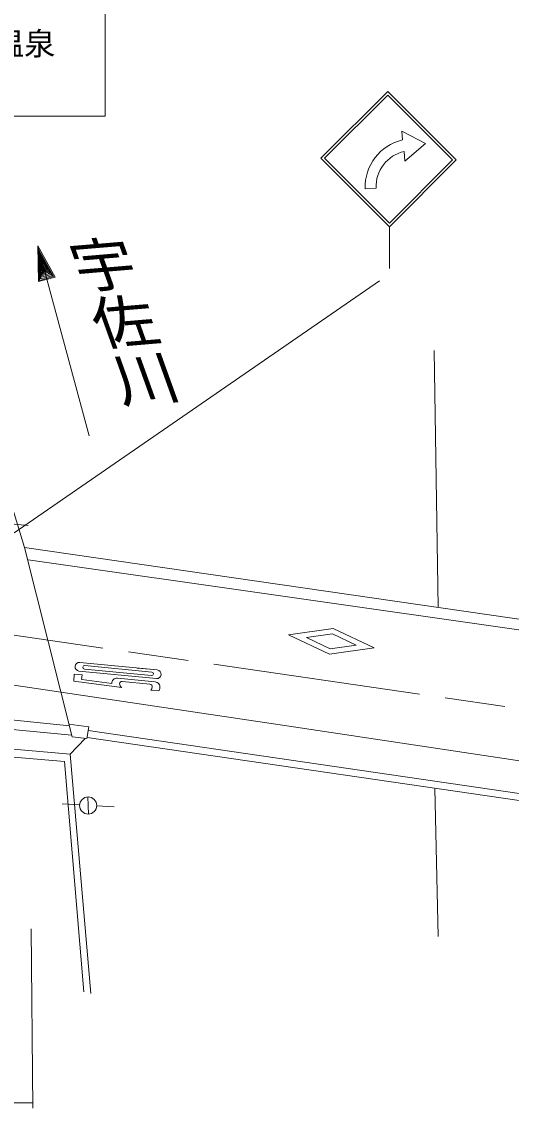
# Model space of a CAD drawing. Units: millimetres, scale not verified. Extents: x 40000 to 680000, y 20000 to 380000.
# Drawn here: x 517978 to 546287, y 252953 to 315733 of the extents above; entities that cross this region are included whole.
import ezdxf
from ezdxf.enums import TextEntityAlignment as Align

# ---------------------------------------------------------------- set-up
doc = ezdxf.new("R2010")
doc.units = ezdxf.units.MM
doc.header["$LTSCALE"] = 1000
doc.linetypes.add('CHAIN', pattern=[18.5, 12, -1.5, 3.5, -1.5])
doc.layers.add('S-BGD', color=7, linetype='Continuous', lineweight=13)
doc.styles.add('@ＭＳ ゴシック', font='')
doc.styles.add('ＭＳ ゴシック', font='')
doc.styles.get('@ＭＳ ゴシック').set_extended_font_data('@MS Gothic')
doc.styles.get('ＭＳ ゴシック').set_extended_font_data('MS Gothic')

msp = doc.modelspace()

# ---------------------------------------------------------------- linework, layer by layer
at = {"layer": 'S-BGD'}
for p, q in [((522803, 319742), (522803, 310275)), ((535282, 307842), (539152, 311711)), ((539152, 311499), (535494, 307842)), ((539152, 311711), (543104, 307759)), ((542892, 307759), (539152, 311499)), ((522803, 310275), (504403, 310275)), ((539999, 308905), (539965, 309403)), ((539965, 309403), (541330, 308703)), ((541330, 308703), (540132, 307676)), ((539235, 303889), (535282, 307842)), ((535494, 307842), (539235, 304101)), ((543104, 307759), (539235, 303889)), ((539235, 304101), (542892, 307759)), ((540132, 307676), (540098, 308240)), ((537840, 306081), (538471, 306115)), ((539235, 303889), (539235, 301475)), ((518903, 302778), (518943, 300717)), ((519908, 300979), (518903, 302778)), ((521873, 291806), (518903, 302778)), ((518957, 302581), (519823, 301007)), ((519002, 300785), (518958, 302576)), ((519010, 302383), (519731, 301060)), ((519055, 300877), (519010, 302383)), ((519063, 302190), (519639, 301113)), ((519108, 300969), (519063, 302190)), ((519116, 301992), (519547, 301166)), ((519161, 301061), (519116, 301992)), ((519168, 301799), (519455, 301218)), ((519214, 301153), (519168, 301799)), ((519315, 301258), (519222, 301601)), ((519222, 301601), (519363, 301271)), ((519266, 301245), (519222, 301601)), ((517548, 286205), (538657, 300769)), ((518943, 300717), (519908, 300979)), ((519823, 301007), (519002, 300785)), ((519731, 301060), (519055, 300877)), ((519639, 301113), (519108, 300969)), ((519547, 301166), (519161, 301061)), ((519455, 301218), (519214, 301153)), ((519363, 301271), (519266, 301245)), ((518145, 285355), (514707, 296556)), ((542049, 281893), (541830, 296734)), ((517346, 286723), (518342, 286625)), ((518145, 285355), (566610, 278335)), ((518145, 285355), (520893, 274418)), ((566543, 277781), (518347, 284634)), ((533405, 280301), (535988, 280675)), ((535988, 280675), (538351, 279566)), ((535768, 279192), (533405, 280301)), ((535942, 280366), (534438, 280147)), ((534438, 280147), (535814, 279501)), ((535942, 280366), (537318, 279720)), ((538351, 279566), (535768, 279192)), ((537318, 279720), (535814, 279501)), ((525768, 277779), (521288, 278213)), ((521337, 278711), (525816, 278277)), ((525483, 277958), (521602, 278333)), ((525503, 278157), (521621, 278532)), ((524663, 278389), (525617, 278296)), ((513357, 278002), (520245, 276998)), ((520982, 277640), (521020, 278038)), ((523769, 277270), (520982, 277640)), ((521020, 278038), (521468, 277995)), ((521443, 277730), (521468, 277995)), ((523179, 277499), (521446, 277729)), ((525699, 277585), (523509, 277797)), ((525385, 277465), (523793, 277619)), ((520245, 276998), (532920, 275109)), ((525889, 277064), (525441, 277108)), ((520773, 273404), (496039, 275668)), ((520732, 275058), (513622, 275760)), ((496007, 275150), (520447, 272984)), ((513479, 275215), (520868, 274519)), ((520709, 275152), (521859, 274995)), ((521859, 274995), (521744, 274312)), ((532920, 275109), (567897, 269840)), ((520893, 274418), (521744, 274312)), ((567588, 267694), (521764, 274379)), ((521822, 274775), (567646, 268090)), ((521652, 274323), (520773, 273404)), ((521967, 259581), (520773, 273404)), ((520447, 272984), (521579, 259678)), ((542050, 262882), (541861, 271447)), ((521803, 270943), (521837, 269949)), ((521321, 270480), (520323, 270550)), ((522319, 270418), (523317, 270363)), ((518519, 263322), (518623, 252953)), ((490618, 253261), (518620, 253264))]:
    msp.add_line(p, q, dxfattribs=at)
at = {"layer": 'S-BGD', "linetype": 'CHAIN'}
msp.add_line((510788, 281264), (567595, 273010), dxfattribs=at)
at = {"layer": 'S-BGD'}
msp.add_circle((521820, 270446), 498, dxfattribs=at)
for centre, radius, start, end in [((540626, 306188), 2788, 102.99841, 182.19086), ((540559, 306202), 2090, 102.72791, 182.39496), ((521313, 278462), 250, 84.47162, 264.47162), ((521611, 278433), 100, 84.47162, 264.47162), ((525493, 278057), 100, 264.47162, 84.47162), ((525792, 278028), 250, 264.47162, 84.47162), ((523479, 277499), 300, 84.2179, 179.86591), ((523779, 277470), 150, 84.47162, 174.47162), ((525671, 277286), 300, 349.6911, 84.67096), ((523926, 277525), 300, 187.85034, 238.37494), ((525373, 277315), 150, 344.8717, 85.27396), ((525220, 277311), 300, 317.40341, 353.35809), ((525716, 277245), 250, 313.64252, 357.11932)]:
    msp.add_arc(centre, radius, start, end, dxfattribs=at)

# ---------------------------------------------------------------- texts
at = {"layer": 'S-BGD', "style": 'ＭＳ ゴシック'}
msp.add_text('寂地峡雙津峡温泉', height=1320, dxfattribs=at).set_placement((505513, 313412), align=Align.BOTTOM_LEFT)
at = {"layer": 'S-BGD', "style": '@ＭＳ ゴシック', "oblique": 15}
msp.add_text('宇佐川', height=2566, rotation=289.8, dxfattribs=at).set_placement((520020, 302998), align=Align.BOTTOM_LEFT)

doc.saveas('drawing.dxf')
